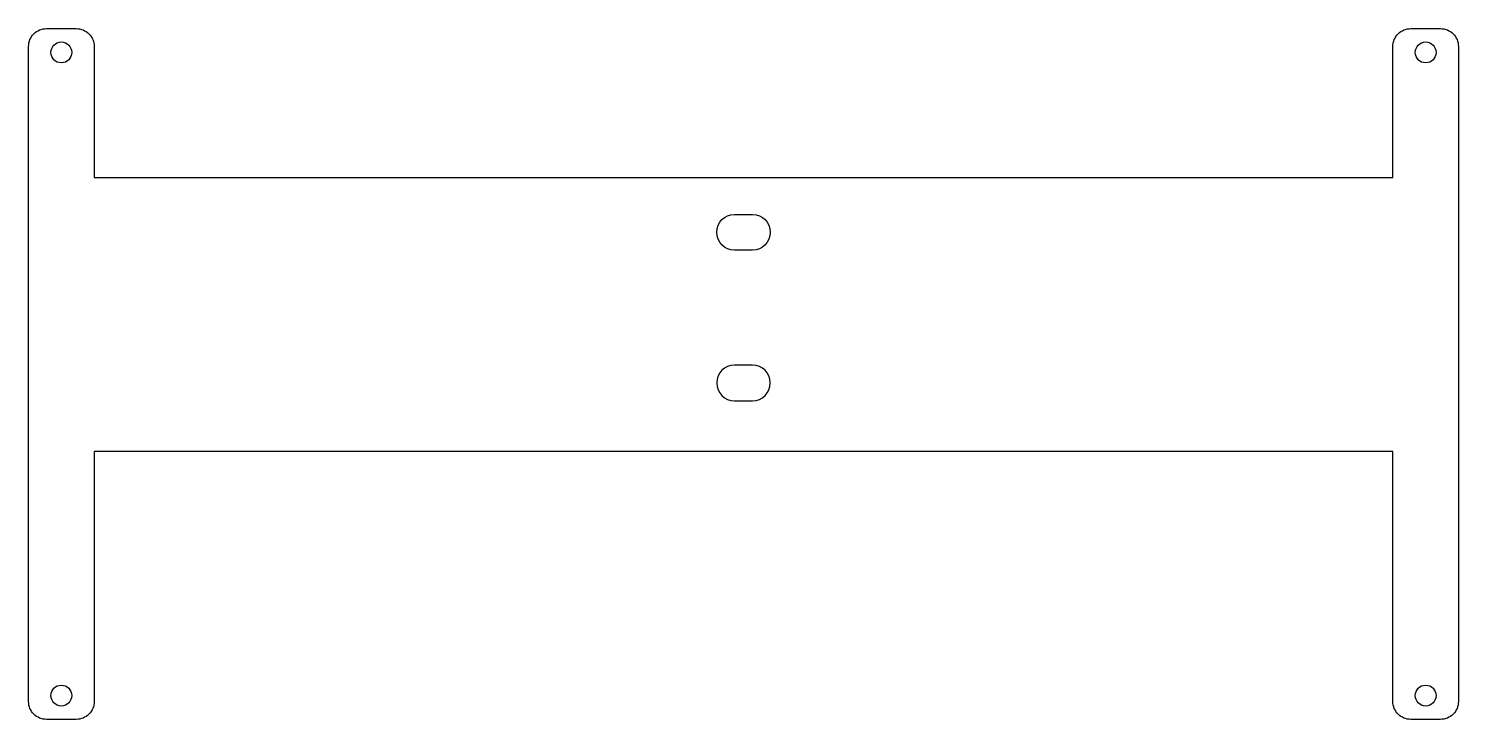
# Model space of a CAD drawing. Header units: millimetres. Extents: x -11 to 229, y -45 to 71.
import ezdxf

# ---------------------------------------------------------------- set-up
doc = ezdxf.new("R2010")
doc.units = ezdxf.units.MM
doc.header["$MEASUREMENT"] = 0

msp = doc.modelspace()

# ---------------------------------------------------------------- linework, layer by layer
for points in [[(-11, 68, -0.414214), (-8, 71), (-3, 71, -0.414214), (0, 68), (0, 46), (218.05, 46), (218.05, 68, -0.414214), (221.05, 71), (226.05, 71, -0.414214), (229.05, 68), (229.05, -42, -0.414214), (226.05, -45), (221.05, -45, -0.414214), (218.05, -42), (218.05, 0), (0, 0), (0, -42, -0.414214), (-3, -45), (-8, -45, -0.414214), (-11, -42)], [(107.52, 33.8, -1), (107.52, 39.8), (110.52, 39.8, -1), (110.52, 33.8)], [(107.52, 8.5), (110.52, 8.5, 1), (110.52, 14.5), (107.52, 14.5, 1)]]:
    msp.add_lwpolyline(points, format="xyb", close=True)
for centre in [(-5.5, 67), (223.55, 67), (-5.5, -41), (223.55, -41)]:
    msp.add_circle(centre, 1.75)

doc.saveas('drawing.dxf')
